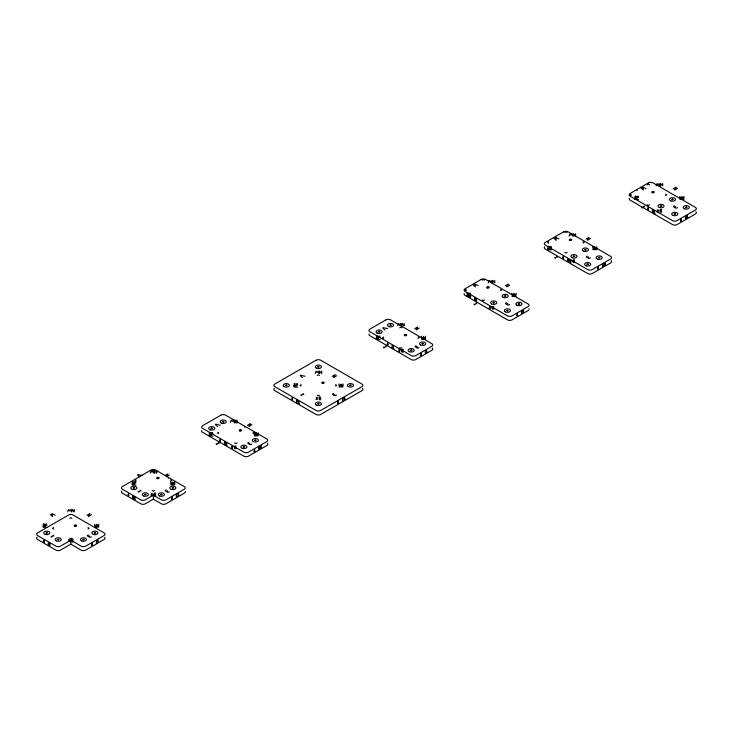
<?xml version="1.0" encoding="UTF-8"?>
<svg xmlns="http://www.w3.org/2000/svg" width="733" height="733" viewBox="0 0 733 733"><rect width="100%" height="100%" fill="white"/><g stroke="black" fill="none" stroke-linecap="round" stroke-linejoin="round"><path stroke-width="1.1" d="M154.461 473.216C153.6 466.096 157.549 478.008 156.688 470.879M98.304 541.806C97.81 543.666 97.003 538.856 98.332 540.203M178.843 495.306C178.302 497.258 177.551 492.347 178.87 493.703M50.146 545.728C49.404 546.791 49.074 541.394 50.174 544.152M135.257 499.585C134.515 500.648 134.185 495.251 135.284 498.009M67.665 511.817L68.572 509.481L69.488 510.874L70.643 509.554L71.312 511.817M150.192 473.216L151.108 470.879L152.015 472.272L153.179 470.952L153.838 473.216M230.455 422.364L231.124 420.101L232.279 421.42L233.195 420.027L234.102 422.364M315.208 373.427L316.125 371.09L317.032 372.483L318.195 371.164L318.855 373.427M397.717 325.8L398.624 323.455L399.54 324.856L400.694 323.528L401.363 325.8M488.242 282.791L489.158 280.455L490.065 281.848L491.229 280.528L491.889 282.791M569.037 236.145L569.953 233.809L570.86 235.201L572.024 233.882L572.684 236.145M656.136 185.861L657.043 183.525L657.959 184.918L659.123 183.598L659.782 185.861M260.307 448.532L261.324 445.563M225.929 445.004L226.946 443.218M298.954 403.709L298.844 401.336A1.045 0.605 60 0 0 298.395 401.079L298.395 403.48A1.09 0.632 60 0 0 298.844 403.736L299.229 403.938M51.063 536.29C51.438 539.406 53.546 533.01 53.921 536.125M138.161 491.302C138.537 494.418 140.644 488.022 141.02 491.137M216.134 443.63C216.519 446.745 218.617 440.35 219.002 443.465M300.887 394.702C301.272 397.817 303.37 391.422 303.755 394.537M383.396 347.066C383.771 350.182 385.879 343.786 386.254 346.901M473.921 304.067C474.306 307.182 476.404 300.787 476.789 303.902M554.716 257.42C555.101 260.536 557.199 254.14 557.584 257.256M641.815 207.137C642.19 210.252 644.298 203.856 644.683 206.972M637.041 190.259L637.536 189.975M53.646 527.604L52.501 528.273L53.646 528.933M69.69 518.341L70.835 517.681L71.981 518.341M136.155 479.968L135.009 480.628L136.155 481.297M152.198 470.705L153.344 470.045L154.489 470.705M218.663 432.333L217.518 432.992L218.663 433.652M234.707 423.069L235.861 422.41L237.006 423.069M301.181 384.697L300.035 385.356L301.181 386.016M317.224 375.433L318.369 374.774L319.515 375.433M383.689 337.061L382.544 337.721L383.689 338.38M399.732 327.798L400.878 327.129L402.023 327.798M466.197 289.416L465.052 290.085L466.197 290.744M482.25 280.153L483.395 279.493L484.54 280.153M548.715 241.78L547.569 242.44L548.715 243.109M564.758 232.517L565.903 231.857L567.049 232.517M631.223 194.144L630.078 194.804L631.223 195.464M647.266 184.881L648.412 184.221L649.557 184.881M86.952 515.409C95.171 509.646 83.205 520.43 91.396 514.667M247.442 425.406C255.661 419.633 243.695 430.418 251.877 424.654M332.196 376.469C340.35 370.715 328.476 381.49 336.63 375.727M414.695 328.842C422.914 323.07 410.947 333.854 419.139 328.091M164.879 475.717C173.043 470.009 161.132 480.683 169.323 474.966M505.229 285.833C513.393 280.07 501.509 290.845 509.673 285.091M586.024 239.187C594.179 233.433 582.304 244.199 590.459 238.445M673.114 188.903C681.333 183.149 669.376 193.915 677.558 188.161M71.981 538.196L70.835 538.856L69.69 538.196M88.024 528.933L89.169 528.273L88.024 527.604M154.489 490.56L153.344 491.22L152.198 490.56M170.532 481.297L171.678 480.628L170.532 479.968M237.006 442.915L235.861 443.584L234.707 442.915M253.05 433.652L254.195 432.992L253.05 432.333M319.515 395.279L318.369 395.939L317.224 395.279M335.558 386.016L336.704 385.356L335.558 384.697M402.023 347.644L400.878 348.303L399.732 347.644M418.067 338.38L419.212 337.721L418.067 337.061M484.54 300.008L483.395 300.667L482.25 300.008M500.584 290.744L501.729 290.085L500.584 289.416M567.049 252.372L565.903 253.032L564.758 252.372M583.092 243.109L584.238 242.44L583.092 241.78M649.557 204.727L648.412 205.396L647.266 204.727M665.601 195.464L666.755 194.804L665.601 194.144M70.835 540.175L60.518 546.131A3.244 1.869 0 0 1 55.937 546.131L37.603 535.548A3.244 1.869 0 0 1 37.603 532.9L68.545 515.033A3.244 1.869 0 0 1 73.126 515.033L104.068 532.9A3.244 1.869 0 0 1 104.068 535.548L85.734 546.131A3.244 1.869 0 0 1 81.143 546.131L70.835 540.175L70.835 544.152L60.518 550.107A3.244 1.869 0 0 1 55.937 550.107L37.603 539.515A3.244 1.869 0 0 1 37.081 537.262M153.344 495.187L145.326 499.824A3.244 1.869 0 0 1 140.736 499.824L122.402 489.232A3.244 1.869 0 0 1 122.402 486.584L151.053 470.045A3.244 1.869 0 0 1 155.634 470.045L184.285 486.584A3.244 1.869 0 0 1 184.285 489.232L165.951 499.824A3.244 1.869 0 0 1 161.37 499.824L153.344 495.187L153.344 499.155L145.326 503.791A3.244 1.869 0 0 1 140.736 503.791L122.402 493.199A3.244 1.869 0 0 1 121.889 490.945M88.372 535.017C85.633 535.282 88.666 537.436 89.527 536.006C87.09 536.529 90.81 538.269 91.24 536.666M166.309 490.02C163.541 490.359 166.693 492.429 167.454 491.018C165.017 491.577 168.755 493.254 169.176 491.678M248.863 442.356C246.123 442.622 249.147 444.766 250.008 443.346C247.598 443.914 251.291 445.582 251.731 444.006M333.616 393.419C330.84 393.768 334.01 395.829 334.761 394.418C332.324 394.95 336.044 396.672 336.474 395.078M416.115 345.793C413.348 346.132 416.5 348.193 417.26 346.782C414.851 347.35 418.552 349.018 418.983 347.442M506.65 302.784C503.892 303.141 507.044 305.185 507.795 303.774C505.367 304.25 508.995 306.055 509.517 304.442M587.445 256.138C584.677 256.477 587.829 258.538 588.59 257.136C586.143 257.686 589.891 259.372 590.303 257.796M674.534 205.854C671.749 206.202 674.928 208.254 675.689 206.843C673.251 207.375 676.971 209.107 677.402 207.512M259.555 446.589L258.841 447.002L258.841 449.375L259.61 448.935M258.841 448.175L259.555 447.762M92.541 544.711L91.488 545.315L92.239 543.171L92.239 545.544M172.466 498.568L171.412 499.173L172.163 497.02L172.163 499.402M254.928 450.969L253.875 451.583L254.626 449.43L254.626 451.812M338.564 402.674L337.51 403.278L338.261 401.125L338.261 403.507M421.402 354.845L420.348 355.45L421.099 353.306L421.099 355.679M427.247 352.133L426.569 352.527L426.569 350.145M604.954 264.182L605.192 263.028L604.468 263.312L604.468 265.694M604.468 264.457L605.211 264.146L605.293 265.218M517.663 315.144L516.609 315.758L517.361 313.605L517.361 315.987M598.559 268.443L597.505 269.048L598.256 266.904L598.256 269.277M681.543 220.532L680.49 221.146L681.241 218.993L681.241 221.375M688.131 217.399L687.444 217.793L687.444 215.41M635.493 195.922C632.341 198.167 640.862 194.731 637.719 196.975M548.394 246.206C545.251 248.45 553.772 245.014 550.62 247.259M467.599 292.852C464.456 295.097 472.977 291.652 469.826 293.906M377.064 335.851C373.922 338.096 382.443 334.66 379.3 336.905M294.565 383.487C291.422 385.732 299.934 382.296 296.792 384.541M209.812 432.415C206.669 434.66 215.19 431.224 212.039 433.469M132.783 481.407C129.631 483.652 138.152 480.216 135.009 482.461M43.788 523.756C40.636 526.001 49.157 522.556 46.014 524.81M638.626 197.516L634.769 197.873L636.995 198.57L634.586 199.055L638.626 199.623M551.528 247.8L547.496 248.285L549.897 248.854L547.606 249.522L551.528 249.907M470.742 294.446L466.884 294.803L469.102 295.5L466.692 296.022L470.742 296.553M380.207 337.446L376.286 337.831L378.567 338.499L376.166 338.985L380.207 339.553M297.699 385.082L293.658 385.613L296.068 386.135L293.777 386.804L297.699 387.189M212.955 434.018L209.024 434.394L211.315 435.063L208.914 435.631L212.955 436.117M135.917 483.001L131.867 483.533L134.286 484.055L131.995 484.724L135.917 485.109M46.921 525.35L43 525.735L45.29 526.404L42.871 526.926L46.921 527.458M652.59 192.156L653.405 192.156M679.949 198.002C692.493 197.388 671.465 199.907 683.999 199.294M671.62 199.44L673.343 199.44M660.158 206.055L661.881 206.055M685.373 207.375L687.096 207.375M661.826 209.675C659.773 208.245 659.205 211.901 661.423 210.838C659.205 209.757 659.7 213.431 661.826 212.011M673.911 213.99L675.634 213.99M570.082 239.801L570.888 239.801M592.85 248.285C605.348 247.626 584.403 250.246 596.909 249.577M584.522 249.724L586.244 249.724M573.069 256.339L574.782 256.339M598.275 257.659L599.997 257.659M574.736 259.958C572.711 258.557 572.097 262.176 574.324 261.122C572.106 260.059 572.656 263.788 574.736 262.295M586.821 264.274L588.535 264.274M487.573 287.437L488.38 287.437M512.065 294.932C524.571 294.281 503.58 296.865 516.114 296.224M504.304 296.04L506.027 296.04M492.842 302.656L494.564 302.656M518.057 303.975L519.779 303.975M493.941 306.596C491.88 305.194 491.312 308.804 493.538 307.768C491.33 306.678 491.834 310.435 493.941 308.941M506.595 310.59L508.317 310.59M389.709 325.15L391.422 325.15M378.246 331.765L379.969 331.765M405.056 335.073L405.871 335.073M421.53 337.94C434.037 337.253 413.073 339.91 425.58 339.223M421.796 343.676L423.509 343.676M403.407 349.604C401.391 348.212 400.768 351.813 403.003 350.777C400.804 349.723 401.308 353.434 403.407 351.95M410.333 350.292L412.056 350.292M317.508 366.83L319.231 366.83M322.547 382.708L323.354 382.708M285.421 385.356L287.144 385.356M349.595 385.356L351.318 385.356M339.022 385.576C351.538 384.981 330.583 387.445 343.081 386.859M320.898 397.24C318.864 395.793 318.269 399.467 320.495 398.413C318.324 397.368 318.791 401.061 320.898 399.577M317.508 403.883L319.231 403.883M222.392 421.75L224.106 421.75M210.93 428.365L212.652 428.365M240.039 430.344L240.845 430.344M254.269 434.504C266.794 433.854 245.848 436.428 258.328 435.787M254.479 440.276L256.202 440.276M236.154 446.168C234.102 444.729 233.525 448.413 235.742 447.341C233.561 446.287 233.992 449.906 236.154 448.514M243.017 446.892L244.74 446.892M157.522 477.989L158.337 477.989M170.771 483.496C183.287 482.9 162.332 485.365 174.821 484.779M133.003 487.912L134.725 487.912M171.971 487.912L173.684 487.912M155.882 493.291C153.848 491.861 153.243 495.508 155.478 494.463C153.307 493.364 153.756 497.121 155.882 495.627M144.465 494.528L146.179 494.528M160.509 494.528L162.222 494.528M75.013 525.625L75.82 525.625M94.74 525.836C107.265 525.167 86.247 527.778 98.79 527.128M45.904 532.9L47.627 532.9M94.044 532.9L95.757 532.9M73.373 539.378C71.339 537.94 70.734 541.614 72.961 540.551C70.771 539.543 71.275 543.18 73.373 541.714M57.366 539.515L59.089 539.515M82.582 539.515L84.295 539.515M645.975 188.601L642.804 187.281L642.383 187.474L643.473 188.711L641.109 188.143L643.4 190.094M558.885 238.885L555.641 237.556L556.439 238.967L554.038 238.39L556.301 240.378M478.09 285.531L474.847 284.202L475.644 285.613L473.252 285.027L475.515 287.024M387.555 328.54C385.54 328.466 379.547 326.048 384.981 330.033M305.056 376.176C303.251 376.46 296.874 373.143 302.472 377.66M220.303 425.103C218.718 425.461 212.029 422.043 217.719 426.597M142.321 475.415C140.406 475.36 134.221 472.904 139.746 476.899M55.222 515.116L52.052 513.796L51.631 513.989L52.721 515.217L50.348 514.648L52.648 516.6M648.54 209.299L647.486 208.685L648.238 207.402L648.238 209.785M655.128 213.761L654.441 213.367L654.441 210.985M569.559 261.049L570.402 261.177L569.559 259.903L569.559 262.286M563.65 258.208L562.596 257.604L563.347 256.312L563.347 258.694M470.678 297.158L469.624 296.553L470.375 295.271L470.375 297.644M388.169 344.803L387.116 344.189L387.867 342.907L387.867 345.289M394.015 348.844L393.337 348.45L393.337 346.068M292.724 399.522L291.67 398.917L292.421 397.625L292.421 400.007M244.245 426.743L244.959 427.147M225.178 442.191L224.463 441.779L224.463 444.161L225.233 444.61M224.463 442.961L225.178 443.364M220.551 441.239L219.497 440.625L220.248 439.342L220.248 441.724M153.344 499.155L161.37 503.791A3.244 1.869 0 0 0 165.951 503.791L184.285 493.199A3.244 1.869 0 0 0 185.128 491.394M128.889 495.481L127.826 494.876L128.577 493.593L128.577 495.966M70.835 544.152L81.143 550.107A3.244 1.869 0 0 0 85.734 550.107L104.068 539.515A3.244 1.869 0 0 0 104.581 537.262M44.392 541.98L43.339 541.375L44.09 540.084L44.09 542.466M570.045 261.324L570.384 262.753M342.256 400.988L342.568 401.052A1.099 0.632 -60 0 0 342.888 400.832L342.568 398.615A1.099 0.632 -60 0 1 342.888 398.459L343.09 398.816M260.371 446.113L261.388 447.909M296.416 402.105L296.728 402.527A1.099 0.632 60 0 0 297.048 402.674L296.728 400.09A1.099 0.632 60 0 1 297.048 400.31L297.25 400.896M225.984 442.659L227.01 445.627M658.61 210.243C654.56 208.319 660.836 213.45 656.786 211.535M571.511 260.527C567.461 258.602 573.747 263.733 569.688 261.818M490.725 307.173C486.666 305.249 492.952 310.38 488.902 308.465M400.191 350.182C396.132 348.257 402.417 353.388 398.367 351.464M317.682 397.808C313.632 395.893 319.918 401.024 315.859 399.1M232.929 446.745C228.879 444.821 235.165 449.952 231.106 448.028M152.666 493.868C148.616 491.944 154.892 497.075 150.842 495.151M70.148 539.955C66.098 538.031 72.384 543.162 68.325 541.238M686.235 206.88L686.235 207.87M683.916 196.334C684.778 197.855 681.314 198.038 681.892 196.563C682.505 198.029 678.996 197.873 679.867 196.334M674.772 213.495L674.772 214.485M672.482 198.945L672.482 199.935M662.632 183.525C663.457 190.635 659.59 178.705 660.406 185.861M661.019 205.561L661.019 206.55M653.002 191.927L653.002 192.394M599.136 257.164L599.136 258.153M596.827 246.618C597.679 248.157 594.234 248.304 594.802 246.847C595.425 248.331 591.898 248.148 592.768 246.618M587.674 263.779L587.674 264.778M585.383 249.229L585.383 250.219M575.533 233.809C576.358 240.937 572.537 228.962 573.307 236.145M573.921 255.844L573.921 256.834M570.485 239.563L570.485 240.03M523.573 310.022L523.573 312.405M518.918 303.48L518.918 304.47M516.032 293.264C516.902 294.803 513.439 294.968 514.007 293.493C514.703 294.932 511.121 294.831 511.982 293.264M507.456 310.096L507.456 311.085M505.165 295.536L505.165 296.535M494.738 280.455C495.535 287.593 491.715 275.654 492.512 282.791M493.703 302.152L493.703 303.15M487.976 287.199L487.976 287.666M476.587 298.853L476.587 301.236M425.497 336.264C426.414 337.748 422.941 338.005 423.472 336.502C424.123 337.959 420.504 337.794 421.448 336.264M425.314 350.878L425.314 353.251M422.657 343.181L422.657 344.171M411.195 349.797L411.195 350.786M405.468 334.834L405.468 335.302M404.213 323.455C405.028 330.583 401.079 318.644 401.977 325.8M392.082 345.344L392.082 347.717M390.57 324.655L390.57 325.644M379.108 331.27L379.108 332.26M350.456 384.862L350.456 385.851M342.998 383.9C343.869 385.457 340.359 385.585 340.973 384.138C341.66 385.576 338.069 385.476 338.939 383.9M322.951 382.479L322.951 382.947M321.705 371.09C322.538 378.182 318.589 366.289 319.478 373.427M318.369 366.335L318.369 367.325M318.369 403.388L318.369 404.378M286.282 384.862L286.282 385.851M258.245 432.837C259.051 434.412 255.57 434.477 256.22 433.066C256.825 434.541 253.334 434.348 254.195 432.837M255.341 439.773L255.341 440.771M243.878 446.388L243.878 447.387M240.442 430.115L240.442 430.583M236.951 420.018C237.629 427.137 233.955 415.217 234.725 422.364M223.253 421.246L223.253 422.245M211.791 427.87L211.791 428.86M174.738 481.819C175.608 483.377 172.108 483.505 172.713 482.057C173.4 483.496 169.818 483.395 170.688 481.819M172.823 487.418L172.823 488.407M161.37 494.033L161.37 495.022M157.925 477.751L157.925 478.218M145.326 494.033L145.326 495.022M133.864 487.418L133.864 488.407M98.708 524.168C99.569 525.717 96.115 525.854 96.683 524.397C97.251 525.9 93.714 525.662 94.658 524.168M96.454 540.734L96.454 543.116M94.896 532.405L94.896 533.395M83.443 539.021L83.443 540.01M75.417 525.387L75.417 525.854M74.161 509.481C75.059 516.554 71.101 504.725 71.935 511.817M58.228 539.021L58.228 540.01M48.305 542.521L48.305 544.903M46.765 532.405L46.765 533.395M695.919 211.736A3.244 1.869 0 0 1 695.397 213.99L677.063 224.582A3.244 1.869 0 0 1 672.482 224.582L630.078 200.1A3.244 1.869 0 0 1 629.244 198.295M611.111 260.691A3.244 1.869 0 0 1 610.598 262.955L592.264 273.537A3.244 1.869 0 0 1 587.674 273.537L545.279 249.064A3.244 1.869 0 0 1 544.756 246.801M528.924 308.785A3.244 1.869 0 0 1 528.09 310.59L512.037 319.854A3.244 1.869 0 0 1 507.456 319.854L465.052 295.372A3.244 1.869 0 0 1 464.218 293.566M432.333 348.028A3.244 1.869 0 0 1 431.819 350.292L415.776 359.555A3.244 1.869 0 0 1 411.195 359.555L369.936 335.732A3.244 1.869 0 0 1 369.102 333.927M362.432 388.389A3.244 1.869 0 0 1 361.919 390.652L320.66 414.466A3.244 1.869 0 0 1 316.079 414.466L274.82 390.652A3.244 1.869 0 0 1 274.307 388.389M267.316 443.309A3.244 1.869 0 0 1 266.803 445.563L248.46 456.155A3.244 1.869 0 0 1 243.878 456.155L202.62 432.333A3.244 1.869 0 0 1 201.786 430.528M168.214 478.09A1.045 0.605 60 0 1 168.517 478.228M344.904 399.283L344.684 399.815A1.09 0.632 -60 0 1 344.235 400.071L344.235 397.671A1.045 0.605 -60 0 1 344.684 397.414L344.904 399.283M176.25 494.894L176.442 496.947A1.09 0.632 -60 0 0 176.891 496.69L176.891 494.289A1.045 0.605 -60 0 0 176.442 494.546L176.25 494.894M522.427 312.661L521.575 313.55L521.575 311.177L522.208 310.838L522.427 312.661M603.314 265.951L602.471 266.849L602.471 264.466L603.103 264.137L603.314 265.951M686.299 218.049L685.456 218.938L685.456 216.565L686.088 216.226L686.299 218.049M132.664 496.177L132.856 498.449A1.09 0.632 60 0 0 133.305 498.715L133.305 496.305A1.045 0.605 60 0 0 132.856 496.049L132.664 496.177M475.433 300.163L474.59 300.081L474.59 297.708L475.415 298.432L475.433 300.163M568.405 261.214L567.562 261.131L567.562 258.749L568.377 259.473L568.405 261.214M653.295 212.304L652.452 212.222L652.452 209.84L653.268 210.563L653.295 212.304M220.963 415.135L202.62 425.717A3.244 1.869 0 0 0 202.62 428.365L243.878 452.179A3.244 1.869 0 0 0 248.46 452.179L266.803 441.596A3.244 1.869 0 0 0 266.803 438.948L225.544 415.135A3.244 1.869 0 0 0 220.963 415.135M316.079 360.215L274.82 384.037A3.244 1.869 0 0 0 274.82 386.676L316.079 410.498A3.244 1.869 0 0 0 320.66 410.498L361.919 386.676A3.244 1.869 0 0 0 361.919 384.037L320.66 360.215A3.244 1.869 0 0 0 316.079 360.215M385.979 319.854L369.936 329.117A3.244 1.869 0 0 0 369.936 331.765L411.195 355.587A3.244 1.869 0 0 0 415.776 355.587L431.819 346.324A3.244 1.869 0 0 0 431.819 343.676L390.57 319.854A3.244 1.869 0 0 0 385.979 319.854M481.095 279.493L465.052 288.756A3.244 1.869 0 0 0 465.052 291.404L507.456 315.886A3.244 1.869 0 0 0 512.037 315.886L528.09 306.623A3.244 1.869 0 0 0 528.09 303.975L485.686 279.493A3.244 1.869 0 0 0 481.095 279.493M563.613 231.857L545.279 242.44A3.244 1.869 0 0 0 545.279 245.088L587.674 269.57A3.244 1.869 0 0 0 592.264 269.57L610.598 258.987A3.244 1.869 0 0 0 610.598 256.339L568.194 231.857A3.244 1.869 0 0 0 563.613 231.857M648.412 182.893L630.078 193.485A3.244 1.869 0 0 0 630.078 196.132L672.482 220.606A3.244 1.869 0 0 0 677.063 220.606L695.397 210.023A3.244 1.869 0 0 0 695.397 207.375L653.002 182.893A3.244 1.869 0 0 0 648.412 182.893M652.388 192.77A1.219 0.706 0 0 0 654.212 192.156A1.219 0.706 0 0 0 652.388 191.551A1.219 0.706 0 0 0 652.388 192.77M684.714 208.896A3.042 1.75 0 0 0 689.267 207.375A3.042 1.75 0 0 0 684.714 205.854A3.042 1.75 0 0 0 684.714 208.896M673.251 215.511A3.042 1.75 0 0 0 677.814 213.99A3.042 1.75 0 0 0 673.251 212.478A3.042 1.75 0 0 0 673.251 215.511M659.498 207.576A3.042 1.75 0 0 0 664.061 206.055A3.042 1.75 0 0 0 659.498 204.534A3.042 1.75 0 0 0 659.498 207.576M670.961 200.961A3.042 1.75 0 0 0 675.524 199.44A3.042 1.75 0 0 0 670.961 197.919A3.042 1.75 0 0 0 670.961 200.961M569.88 240.406A1.219 0.706 0 0 0 571.703 239.801A1.219 0.706 0 0 0 569.88 239.187A1.219 0.706 0 0 0 569.88 240.406M583.862 251.245A3.042 1.75 0 0 0 588.425 249.724A3.042 1.75 0 0 0 583.862 248.203A3.042 1.75 0 0 0 583.862 251.245M586.162 265.795A3.042 1.75 0 0 0 590.716 264.274A3.042 1.75 0 0 0 586.162 262.762A3.042 1.75 0 0 0 586.162 265.795M597.615 259.18A3.042 1.75 0 0 0 602.178 257.659A3.042 1.75 0 0 0 597.615 256.138A3.042 1.75 0 0 0 597.615 259.18M571.777 257.576A3.042 1.75 0 0 0 576.862 256.788A3.042 1.75 0 0 0 573.142 254.644A3.042 1.75 0 0 0 571.777 257.576M487.115 287.932A1.219 0.706 0 0 0 489.149 287.62A1.219 0.706 0 0 0 487.665 286.759A1.219 0.706 0 0 0 487.115 287.932M505.312 311.837A3.042 1.75 0 0 0 510.397 311.049A3.042 1.75 0 0 0 506.668 308.895A3.042 1.75 0 0 0 505.312 311.837M491.559 303.893A3.042 1.75 0 0 0 496.644 303.105A3.042 1.75 0 0 0 492.915 300.961A3.042 1.75 0 0 0 491.559 303.893M503.021 297.277A3.042 1.75 0 0 0 508.097 296.489A3.042 1.75 0 0 0 504.377 294.345A3.042 1.75 0 0 0 503.021 297.277M516.765 305.212A3.042 1.75 0 0 0 521.85 304.433A3.042 1.75 0 0 0 518.13 302.28A3.042 1.75 0 0 0 516.765 305.212M404.854 335.677A1.219 0.706 0 0 0 406.678 335.073A1.219 0.706 0 0 0 404.854 334.468A1.219 0.706 0 0 0 404.854 335.677M409.674 351.813A3.042 1.75 0 0 0 414.237 350.292A3.042 1.75 0 0 0 409.674 348.771A3.042 1.75 0 0 0 409.674 351.813M420.504 344.913A3.042 1.75 0 0 0 425.589 344.125A3.042 1.75 0 0 0 421.869 341.981A3.042 1.75 0 0 0 420.504 344.913M376.954 333.002A3.042 1.75 0 0 0 382.04 332.214A3.042 1.75 0 0 0 378.32 330.07A3.042 1.75 0 0 0 376.954 333.002M389.049 326.671A3.042 1.75 0 0 0 393.603 325.15A3.042 1.75 0 0 0 389.049 323.629A3.042 1.75 0 0 0 389.049 326.671M322.346 383.313A1.219 0.706 0 0 0 324.169 382.708A1.219 0.706 0 0 0 322.346 382.104A1.219 0.706 0 0 0 322.346 383.313M316.216 405.12A3.042 1.75 0 0 0 321.301 404.332A3.042 1.75 0 0 0 317.581 402.188A3.042 1.75 0 0 0 316.216 405.12M316.216 368.067A3.042 1.75 0 0 0 321.301 367.288A3.042 1.75 0 0 0 317.581 365.135A3.042 1.75 0 0 0 316.216 368.067M284.129 386.593A3.042 1.75 0 0 0 289.214 385.815A3.042 1.75 0 0 0 285.494 383.661A3.042 1.75 0 0 0 284.129 386.593M348.303 386.593A3.042 1.75 0 0 0 353.388 385.815A3.042 1.75 0 0 0 349.668 383.661A3.042 1.75 0 0 0 348.303 386.593M239.828 430.958A1.219 0.706 0 0 0 241.652 430.344A1.219 0.706 0 0 0 239.828 429.74A1.219 0.706 0 0 0 239.828 430.958M221.1 422.987A3.042 1.75 0 0 0 226.185 422.199A3.042 1.75 0 0 0 222.466 420.055A3.042 1.75 0 0 0 221.1 422.987M253.187 441.513A3.042 1.75 0 0 0 258.273 440.725A3.042 1.75 0 0 0 254.553 438.581A3.042 1.75 0 0 0 253.187 441.513M242.357 448.404A3.042 1.75 0 0 0 246.92 446.892A3.042 1.75 0 0 0 242.357 445.371A3.042 1.75 0 0 0 242.357 448.404M210.27 429.886A3.042 1.75 0 0 0 214.833 428.365A3.042 1.75 0 0 0 210.27 426.844A3.042 1.75 0 0 0 210.27 429.886M157.073 478.484A1.219 0.706 0 0 0 159.107 478.163A1.219 0.706 0 0 0 157.613 477.311A1.219 0.706 0 0 0 157.073 478.484M143.805 496.049A3.042 1.75 0 0 0 148.359 494.528A3.042 1.75 0 0 0 143.805 493.007A3.042 1.75 0 0 0 143.805 496.049M171.311 489.433A3.042 1.75 0 0 0 175.865 487.912A3.042 1.75 0 0 0 171.311 486.391A3.042 1.75 0 0 0 171.311 489.433M159.849 496.049A3.042 1.75 0 0 0 164.403 494.528A3.042 1.75 0 0 0 159.849 493.007A3.042 1.75 0 0 0 159.849 496.049M132.343 489.433A3.042 1.75 0 0 0 136.906 487.912A3.042 1.75 0 0 0 132.343 486.391A3.042 1.75 0 0 0 132.343 489.433M74.812 526.23A1.219 0.706 0 0 0 76.635 525.625A1.219 0.706 0 0 0 74.812 525.011A1.219 0.706 0 0 0 74.812 526.23M56.075 540.762A3.042 1.75 0 0 0 61.16 539.974A3.042 1.75 0 0 0 57.44 537.82A3.042 1.75 0 0 0 56.075 540.762M81.922 541.036A3.042 1.75 0 0 0 86.476 539.515A3.042 1.75 0 0 0 81.922 537.995A3.042 1.75 0 0 0 81.922 541.036M93.384 534.421A3.042 1.75 0 0 0 97.938 532.9A3.042 1.75 0 0 0 93.384 531.379A3.042 1.75 0 0 0 93.384 534.421M45.244 534.421A3.042 1.75 0 0 0 49.807 532.9A3.042 1.75 0 0 0 45.244 531.379A3.042 1.75 0 0 0 45.244 534.421"/></g></svg>
